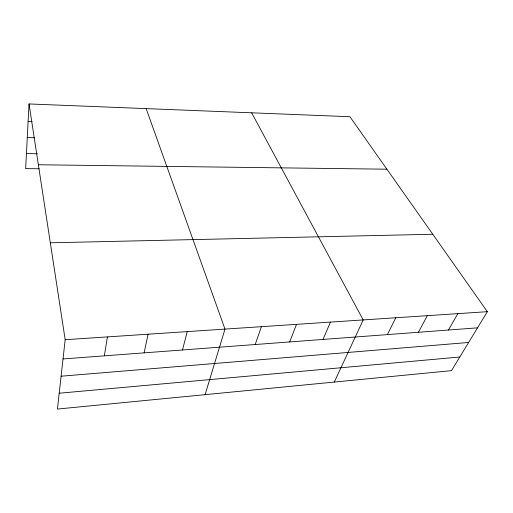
<?xml version="1.0" encoding="UTF-8"?>
<svg xmlns="http://www.w3.org/2000/svg" width="513" height="513" viewBox="0 0 513 513"><rect width="100%" height="100%" fill="white"/><g stroke="black" fill="none" stroke-linecap="round" stroke-linejoin="round"><path stroke-width="0.77" d="M29.036 103.947L65.177 339.709L57.43 409.053L451.523 370.636L487.35 311.68L349.917 116.72L29.036 103.947L25.65 168.623L39.187 168.771M104.338 355.849L107.422 336.906M144.134 352.861L148.084 334.207M182.487 349.981L187.239 331.603M205.091 394.664L224.983 329.102L146.154 108.609M255.198 344.524L261.38 326.685M289.691 341.934L296.508 324.351M323.023 339.433L330.43 322.1M334.29 382.063L363.204 319.92L251.646 112.809M387.353 334.604L395.831 317.759M418.403 332.277L427.361 315.662M448.445 330.019L457.852 313.635M59.2 393.227L459.802 357.01M61.098 376.209L468.638 342.466M63.028 358.946L477.526 327.839M65.177 339.709L487.35 311.68M50.319 242.796L432.773 234.261M38.353 164.756L386.911 169.2M26.439 153.573L37.443 153.765M27.272 137.58L34.461 137.76M28.112 121.562L32.056 121.684"/></g></svg>
